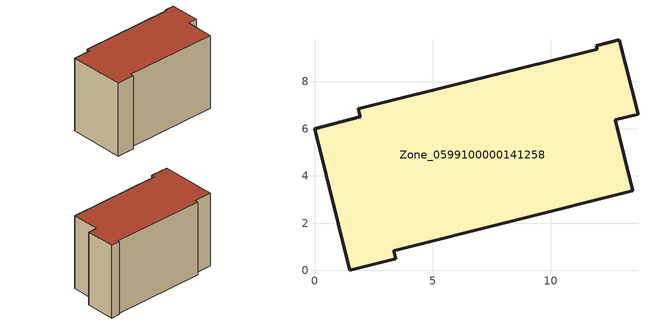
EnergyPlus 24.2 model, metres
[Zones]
Zone_0599100000141258
 floor ground (C_G): 0,6.01 1.94,6.5 1.85,6.86 11.99,9.38 11.95,9.53 12.92,9.78 13.71,6.62 12.74,6.38 13.49,3.37 3.36,0.82 3.45,0.49 1.5,0 z0
 wall outside (C_F): 1.5,0 3.45,0.49 3.36,0.82 13.49,3.37 12.74,6.38 13.71,6.62 12.92,9.78 11.95,9.53 11.99,9.38 1.85,6.86 1.94,6.5 0,6.01 1.5,0 z0:8.33
 roof outside (C_R): 1.94,6.5 0,6.01 1.5,0 3.45,0.49 3.36,0.82 13.49,3.37 12.74,6.38 13.71,6.62 12.92,9.78 11.95,9.53 11.99,9.38 1.85,6.86 z8.33
[BUILDING]
Pand.0599100000141258: North Axis=0; Terrain=City; Loads Convergence Tolerance Value=0.04; Temperature Convergence Tolerance Value=0.4; Solar Distribution=FullExterior; Maximum Number of Warmup Days=25; Minimum Number of Warmup Days=1
[Site:Location]
Rotterdam.The.Hague.AP_ZH_NLD Design_Conditions: Latitude=51.96; Longitude=4.45; Time Zone=1; Elevation=-4.5
[SITE:GROUNDTEMPERATURE:BUILDINGSURFACE]
18, 18, 18, 18, 18, 18, 18, 18, 18, 18, 18, 18
[MATERIAL] Thermal Absorptance=0.9; Solar Absorptance=0.7; Visible Absorptance=0.7
Name | Roughness | Thickness | Conductivity | Density | Specific Heat
G.TI.1975-1991 | MediumSmooth | 0.15 | 0.288461 | 540 | 1210
F.TI.1975-1991 | Rough | 0.3 | 0.230769 | 1920 | 840
R.TI.1975-1991 | MediumRough | 0.2 | 0.153846 | 1500 | 1000
[CONSTRUCTION]
C_G: G.TI.1975-1991
C_F: F.TI.1975-1991
C_R: R.TI.1975-1991
[ZONE]
Zone_0599100000141258: Type=1; Multiplier=1; Ceiling Height=Autocalculate; Volume=Autocalculate; Floor Area=autocalculate; Part of Total Floor Area=Yes
[ZONEINFILTRATION:DESIGNFLOWRATE]
Infil_Zone_0599100000141258: Zone or ZoneList or Space or SpaceList=Zone_0599100000141258; Schedule=AlwaysOn; Design Flow Rate Calculation Method=Flow/Area; Flow Rate per Floor Area=0.003; Constant Term Coefficient=1; Temperature Term Coefficient=0; Velocity Term Coefficient=0; Velocity Squared Term Coefficient=0
[HVACTEMPLATE:ZONE:IDEALLOADSAIRSYSTEM]
Zone_0599100000141258: Maximum Heating Supply Air Temperature=50; Minimum Cooling Supply Air Temperature=13; Maximum Heating Supply Air Humidity Ratio=0.0156; Minimum Cooling Supply Air Humidity Ratio=0.0077; Heating Limit=NoLimit; Cooling Limit=NoLimit; Dehumidification Control Type=ConstantSensibleHeatRatio; Cooling Sensible Heat Ratio=0.7; Dehumidification Setpoint=60; Humidification Control Type=None; Humidification Setpoint=30; Outdoor Air Method=None; Outdoor Air Flow Rate per Person=0.00944; Outdoor Air Flow Rate per Zone Floor Area=0; Outdoor Air Flow Rate per Zone=0; Demand Controlled Ventilation Type=None; Outdoor Air Economizer Type=NoEconomizer; Heat Recovery Type=None; Sensible Heat Recovery Effectiveness=0.7; Latent Heat Recovery Effectiveness=0.65
[ZONECONTROL:THERMOSTAT]
ThermostatControl_Zone_0599100000141258: Zone or ZoneList=Zone_0599100000141258; Control Type Schedule=DualSetpointControlType; Control 1=Thermostat_Zone_0599100000141258; Temperature Difference Between Cutout And Setpoint=0
[THERMOSTATSETPOINT:DUALSETPOINT]
Thermostat_Zone_0599100000141258: Heating Setpoint Temperature Schedule=HeatingSetpoint_Zone_0599100000141258; Cooling Setpoint Temperature Schedule=CoolingSetpoint_Zone_0599100000141258
[SCHEDULE:COMPACT]
HeatingSetpoint_Zone_0599100000141258: Through: 12/31, For: AllDays, Until: 24:00, 21
CoolingSetpoint_Zone_0599100000141258: Through: 12/31, For: AllDays, Until: 24:00, 24
DualSetpointControlType: Through: 12/31, For: AllDays, Until: 24:00, 4
AlwaysOn: Through: 12/31, For: AllDays, Until: 24:00, 1
